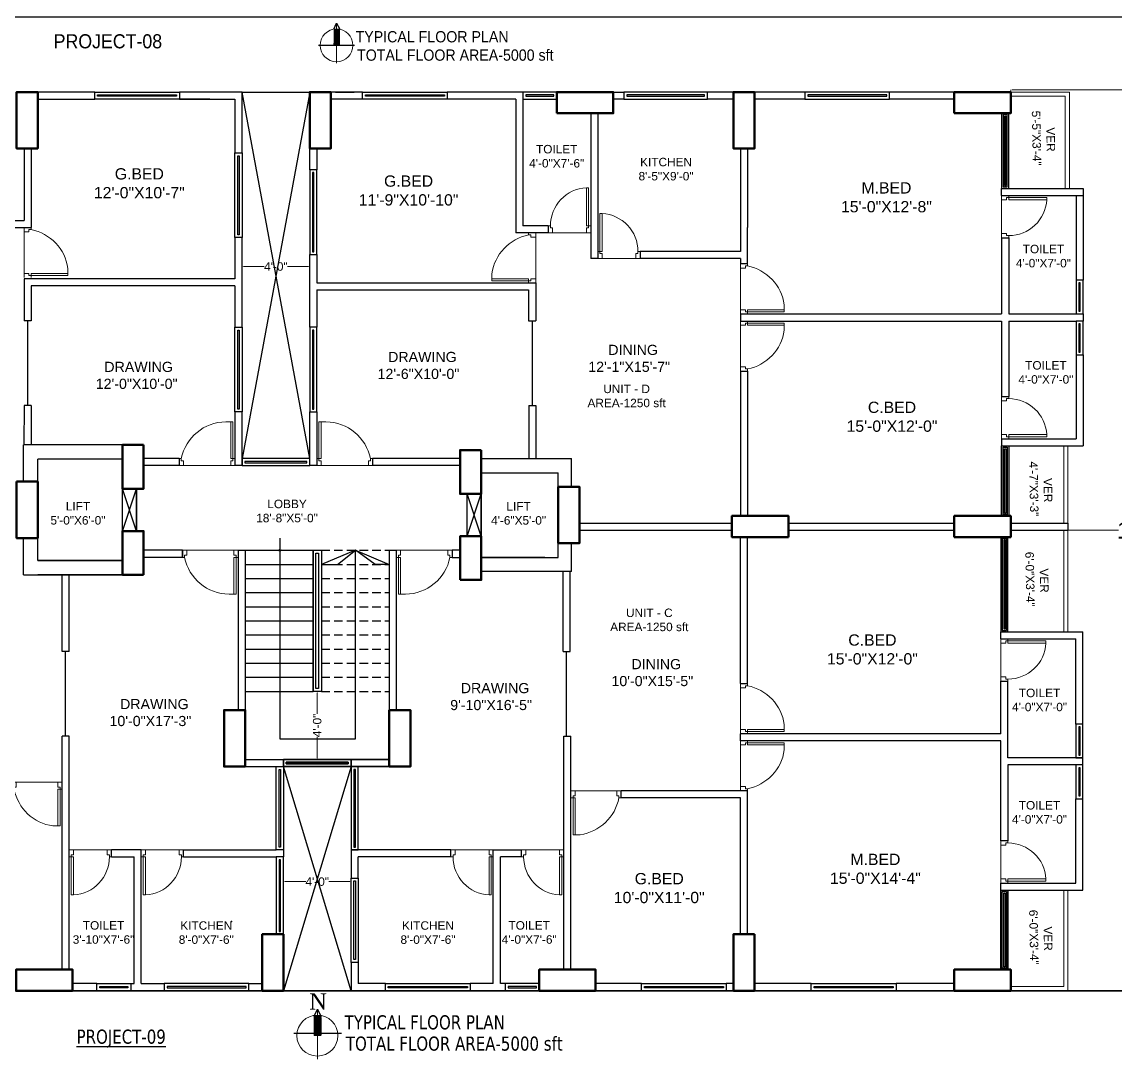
# Model space of a CAD drawing. Header units: inches. Extents: x -3571 to 5466, y -4496 to 5188.
# Drawn here: x 1408 to 2182, y 944 to 1684 of the extents above; entities that cross this region are included whole.
import ezdxf

# ---------------------------------------------------------------- set-up
doc = ezdxf.new("R2010")
doc.units = ezdxf.units.IN
doc.header["$MEASUREMENT"] = 0
doc.linetypes.add('DASHED', pattern=[0.75, 0.5, -0.25])
for name, color, linetype, lineweight in [('COLUMN', 1, 'Continuous', 50), ('DOOR', 13, 'Continuous', 20), ('P.Text', 6, 'Continuous', 5), ('pln-WALL', 7, 'Continuous', 35), ('text', 7, 'Continuous', 5), ('VER', 30, 'Continuous', 15), ('wall', 250, 'Continuous', 30), ('WALL (I)', 7, 'Continuous', 30), ('WALL 0.30', 3, 'Continuous', 30), ('WIN', 132, 'Continuous', 9)]:
    doc.layers.add(name, color=color, linetype=linetype, lineweight=lineweight)
doc.layers.add('Earth road', color=9, linetype='Continuous')
doc.styles.add('1-2', font='arial.ttf')
doc.styles.add('a', font='times.ttf', dxfattribs={"height": 1})
doc.styles.add('arial narrow', font='ARIALN.TTF')
doc.styles.add('DIM', font='arial.ttf', dxfattribs={"width": 0.9, "height": 7})
doc.linetypes.add('ZIGZAG', pattern='A,0.0001,-0.2,[131,ltypeshp.shx,S=0.2,R=0,X=-0.2,Y=0],-0.4,[131,ltypeshp.shx,S=0.2,R=180,X=0.2,Y=0],-0.2', length=0.8001)
doc.dimstyles.new('STANDARD$0', dxfattribs={"dimscale": 0, "dimtxt": 10, "dimasz": 8, "dimexe": 6, "dimexo": 8, "dimgap": 3, "dimtad": 1, "dimdec": 0, "dimzin": 3, "dimdsep": 46, "dimlunit": 4, "dimtxsty": 'DIM', "dimblk": 'DOTSMALL', "dimcen": 0, "dimclrd": 6, "dimclre": 6, "dimclrt": 256, "dimadec": 0, "dimazin": 0, "dimtfac": 1, "dimtdec": 0, "dimtofl": 0, "dimtmove": 2, "dimatfit": 0, "dimldrblk": 'DOTSMALL', "dimfxl": 1, "dimtolj": 1, "dimtzin": 0, "dimarcsym": 0})
pattern_1 = [(135, (25386.87369, -1088.85469), (-0.0674636034, -0.0674636034), [])]

# ---------------------------------------------------------------- blocks, each defined once
blk = doc.blocks.new('d40')
at = {"layer": 'DOOR'}
for p, q in [((66129.59, 28438.54), (66124.59, 28438.54)), ((66128.09, 28412.47), (66128.09, 28438.54)), ((66129.59, 28412.47), (66129.59, 28438.54)), ((66091.59, 28412.47), (66093.09, 28412.47)), ((66093.09, 28410.97), (66094.59, 28410.97)), ((66128.09, 28412.47), (66129.59, 28412.47)), ((66129.59, 28410.97), (66128.09, 28410.97)), ((66131.09, 28412.47), (66129.59, 28412.47)), ((66091.59, 28407.47), (66094.59, 28407.47)), ((66131.09, 28407.47), (66128.09, 28407.47))]:
    blk.add_line(p, q, dxfattribs=at)
for points in [[(66093.09, 28410.97), (66093.09, 28412.47)], [(66094.59, 28407.47), (66094.59, 28410.97)], [(66128.09, 28407.47), (66128.09, 28410.97)], [(66129.59, 28410.97), (66129.59, 28412.47)]]:
    blk.add_lwpolyline(points, dxfattribs=at)
blk.add_arc((66124.92, 28406.07), 32.47, 90.58736, 168.63094, dxfattribs=at)
blk = doc.blocks.new('d 36')
at = {"layer": 'DOOR'}
for p, q in [((114513.84, 20341.86), (114508.84, 20341.86)), ((114512.34, 20315.79), (114512.34, 20341.86)), ((114513.84, 20315.79), (114513.84, 20341.86)), ((114479.84, 20315.79), (114481.34, 20315.79)), ((114512.34, 20315.79), (114513.84, 20315.79)), ((114515.34, 20315.79), (114513.84, 20315.79)), ((114479.84, 20310.79), (114482.84, 20310.79)), ((114481.34, 20314.29), (114482.84, 20314.29)), ((114482.84, 20310.79), (114512.34, 20310.79)), ((114513.84, 20314.29), (114512.34, 20314.29)), ((114515.34, 20310.79), (114512.34, 20310.79))]:
    blk.add_line(p, q, dxfattribs=at)
for points in [[(114481.34, 20314.29), (114481.34, 20315.79)], [(114513.84, 20314.29), (114513.84, 20315.79)], [(114482.84, 20310.79), (114482.84, 20314.29)], [(114512.34, 20310.79), (114512.34, 20314.29)]]:
    blk.add_lwpolyline(points, dxfattribs=at)
blk.add_arc((114513.35, 20309.56), 32.61, 97.94778, 168.98864, dxfattribs=at)
blk = doc.blocks.new('*D68')
at = {"layer": 'Defpoints', "color": 0, "ltscale": 2}
for p in [(1611.64, 1510.92), (1563.64, 1504.16), (1611.64, 1493.73)]:
    blk.add_point(p, dxfattribs=at)
at = {"layer": 'wall', "color": 7, "lineweight": 15, "ltscale": 2}
for p, q in [((1563.64, 1504.16), (1563.64, 1510.92)), ((1564.64, 1510.92), (1579.46, 1510.92)), ((1610.64, 1510.92), (1595.83, 1510.92)), ((1611.64, 1493.73), (1611.64, 1510.92))]:
    blk.add_line(p, q, dxfattribs=at)
at = {"layer": 'wall', "color": 7, "ltscale": 2}
for points in [[(1564.64, 1511.09), (1564.64, 1510.76), (1563.64, 1510.92)], [(1610.64, 1511.09), (1610.64, 1510.76), (1611.64, 1510.92)]]:
    blk.add_solid(points, dxfattribs=at)
at = {"layer": 'wall', "color": 7, "lineweight": 25, "ltscale": 2, "insert": (1587.64, 1510.92), "char_height": 6, "attachment_point": 5, "style": '1-2'}
blk.add_mtext('\\A1;4\'-0"', dxfattribs=at)
blk = doc.blocks.new('*D69')
at = {"layer": 'Defpoints', "color": 0, "ltscale": 2}
for p in [(1616.94, 1209.82), (1616.94, 1161.59), (1616.94, 1161.59)]:
    blk.add_point(p, dxfattribs=at)
at = {"layer": 'wall', "color": 7, "lineweight": 15, "ltscale": 2}
for p, q in [((1616.94, 1209.82), (1616.94, 1209.82)), ((1616.94, 1208.82), (1616.94, 1193.9)), ((1616.94, 1162.59), (1616.94, 1177.52)), ((1616.94, 1161.59), (1616.94, 1161.59))]:
    blk.add_line(p, q, dxfattribs=at)
at = {"layer": 'wall', "color": 7, "ltscale": 2}
for points in [[(1616.78, 1208.82), (1617.11, 1208.82), (1616.94, 1209.82)], [(1616.78, 1162.59), (1617.11, 1162.59), (1616.94, 1161.59)]]:
    blk.add_solid(points, dxfattribs=at)
at = {"layer": 'wall', "color": 7, "lineweight": 25, "ltscale": 2, "insert": (1616.94, 1185.71), "char_height": 6, "attachment_point": 5, "rotation": 90, "style": '1-2'}
blk.add_mtext('\\A1;4\'-0"', dxfattribs=at)
blk = doc.blocks.new('D2')
at = {"layer": 'DOOR', "linetype": 'ByBlock'}
for p, q in [((-5, 0), (-5, -1.5)), ((0, 0), (0, -3)), ((-3.5, -1.5), (-3.5, -3)), ((-31.96, -27), (-31.96, -28.5)), ((-5, -27), (-31.96, -27)), ((-5, -28.5), (-31.96, -28.5)), ((-5, -27), (-5, -28.5)), ((-5, -30), (-5, -28.5)), ((-3.5, -28.5), (-3.5, -27)), ((0, -30), (0, -27))]:
    blk.add_line(p, q, dxfattribs=at)
for points in [[(-3.5, -1.5), (-5, -1.5)], [(0, -3), (-3.5, -3)], [(-3.5, -28.5), (-5, -28.5)], [(0, -27), (-3.5, -27)]]:
    blk.add_lwpolyline(points, dxfattribs=at)
blk.add_arc((-5, -28.5), 27, 90, 176.81526, dxfattribs=at)
blk = doc.blocks.new('DOOOO')
at = {"layer": 'DOOR'}
blk.add_line((103921.78, 4820.01), (103945.78, 4820.01), dxfattribs=at)
at = {"layer": 'DOOR', "rotation": 270}
blk.add_blockref('D2', (103948.78, 4820.01), dxfattribs=at)
blk = doc.blocks.new('*D43')
at = {"layer": 'Defpoints', "color": 0, "ltscale": 2}
for p in [(1592.94, 1075), (1592.94, 1073.93), (1640.94, 1075.64)]:
    blk.add_point(p, dxfattribs=at)
at = {"layer": 'wall', "color": 7, "lineweight": 15, "ltscale": 2}
for p, q in [((1592.94, 1073.93), (1592.94, 1075)), ((1593.94, 1075), (1608.76, 1075)), ((1639.94, 1075), (1625.13, 1075)), ((1640.94, 1075.64), (1640.94, 1075))]:
    blk.add_line(p, q, dxfattribs=at)
at = {"layer": 'wall', "color": 7, "ltscale": 2}
for points in [[(1593.94, 1075.17), (1593.94, 1074.83), (1592.94, 1075)], [(1639.94, 1075.17), (1639.94, 1074.83), (1640.94, 1075)]]:
    blk.add_solid(points, dxfattribs=at)
at = {"layer": 'wall', "color": 7, "lineweight": 25, "ltscale": 2, "insert": (1616.94, 1075), "char_height": 6, "attachment_point": 5, "style": '1-2'}
blk.add_mtext('\\A1;4\'-0"', dxfattribs=at)
blk = doc.blocks.new('*D241')
at = {"layer": 'Defpoints', "color": 0, "ltscale": 2}
for p in [(2108.23, 1634.63), (2417.68, 1636.09), (2417.68, 1633.99)]:
    blk.add_point(p, dxfattribs=at)
at = {"layer": 'wall', "color": 7, "lineweight": 15, "ltscale": 2}
for p, q in [((2108.23, 1634.63), (2108.23, 1636.09)), ((2109.23, 1636.09), (2242.15, 1636.09)), ((2416.68, 1636.09), (2283.76, 1636.09)), ((2417.68, 1633.99), (2417.68, 1636.09))]:
    blk.add_line(p, q, dxfattribs=at)
at = {"layer": 'wall', "color": 7, "ltscale": 2}
for points in [[(2109.23, 1636.26), (2109.23, 1635.92), (2108.23, 1636.09)], [(2416.68, 1636.26), (2416.68, 1635.92), (2417.68, 1636.09)]]:
    blk.add_solid(points, dxfattribs=at)
at = {"layer": 'wall', "color": 7, "lineweight": 25, "ltscale": 2, "insert": (2262.96, 1636.09), "char_height": 12, "attachment_point": 5, "style": '1-2'}
blk.add_mtext('\\A1;25\'-9"', dxfattribs=at)
blk = doc.blocks.new('*D243')
at = {"layer": 'Defpoints', "color": 0, "ltscale": 2}
for p in [(2108.23, 1326.65), (2301.38, 1326.72), (2301.38, 1324.01)]:
    blk.add_point(p, dxfattribs=at)
at = {"layer": 'wall', "color": 7, "lineweight": 15, "ltscale": 2}
for p, q in [((2108.23, 1326.65), (2108.23, 1324.01)), ((2301.38, 1326.72), (2301.38, 1324.01)), ((2109.23, 1324.01), (2184.67, 1324.01)), ((2300.38, 1324.01), (2224.94, 1324.01))]:
    blk.add_line(p, q, dxfattribs=at)
at = {"layer": 'wall', "color": 7, "ltscale": 2}
for points in [[(2109.23, 1324.18), (2109.23, 1323.84), (2108.23, 1324.01)], [(2300.38, 1324.18), (2300.38, 1323.84), (2301.38, 1324.01)]]:
    blk.add_solid(points, dxfattribs=at)
at = {"layer": 'wall', "color": 7, "lineweight": 25, "ltscale": 2, "insert": (2204.81, 1324.01), "char_height": 12, "attachment_point": 5, "style": '1-2'}
blk.add_mtext('\\A1;16\'-1"', dxfattribs=at)

msp = doc.modelspace()

# ---------------------------------------------------------------- hatches: boundary and pattern name
at = {"layer": 'pln-WALL'}
h = msp.add_hatch(dxfattribs=at)
h.set_pattern_fill('ANSI31', color=256, scale=0.763264, angle=810, style=0)
h.set_pattern_definition(pattern_1)
h.paths.add_polyline_path([(1628.8928, 1678.70495), (1628.8928, 1667.72849), (1632.66596, 1667.72849), (1632.66596, 1678.70495)])
h = msp.add_hatch(dxfattribs=at)
h.set_pattern_fill('ANSI31', color=256, scale=0.763264, angle=810, style=0)
h.set_pattern_definition(pattern_1)
h.paths.add_polyline_path([(1628.8928, 1678.70495), (1628.8928, 1667.72849), (1632.66596, 1667.72849), (1632.66596, 1678.70495)])
h = msp.add_hatch(dxfattribs=at)
h.set_pattern_fill('ANSI31', color=256, scale=0.954079, angle=810, style=0)
h.set_pattern_definition([(135, (31312.37658, -2479.8083), (-0.08432950426, -0.08432950426), [])])
h.paths.add_polyline_path([(1614.90046, 979.64126), (1614.90046, 965.92067), (1619.61691, 965.92067), (1619.61691, 979.64126)])

# ---------------------------------------------------------------- linework, layer by layer
at = {"color": 0, "lineweight": 25, "ltscale": 2}
for p, q in [((1643.44067, 1667.71759), (1617.74783, 1667.71759)), ((1643.44067, 1667.71759), (1617.74783, 1667.71759)), ((1459.3019, 1634.61828), (1418.91676, 1634.63739)), ((1563.64169, 1634.63239), (1519.3019, 1634.63129)), ((1563.64169, 1591.49062), (1563.64169, 1634.63239)), ((1649.08641, 1634.62788), (1626.64169, 1634.63739)), ((1629.86169, 1634.63603), (1643.05416, 1634.63166)), ((1762.66423, 1634.63257), (1709.08641, 1634.63304)), ((1911.71598, 1634.63104), (1893.30062, 1634.63161)), ((1962.39117, 1634.62947), (1926.71598, 1634.63058)), ((2068.23145, 1634.63207), (2022.39117, 1634.62501)), ((1418.91676, 1629.63155), (1459.3019, 1629.63155)), ((1540.77457, 1629.63161), (1519.3019, 1629.63167)), ((1519.3019, 1629.63167), (1558.64169, 1629.63155)), ((1540.77457, 1629.63138), (1540.77457, 1629.63202)), ((1558.64169, 1629.63155), (1558.64169, 1591.49062)), ((1649.08641, 1629.63415), (1626.64169, 1629.63519)), ((1757.66469, 1629.63314), (1709.08641, 1629.63304)), ((1757.66469, 1629.63314), (1757.66469, 1534.84021)), ((1762.66423, 1629.63372), (1762.66557, 1539.83772)), ((1911.71598, 1629.63102), (1893.30062, 1629.63146)), ((1962.39117, 1629.62983), (1926.71598, 1629.63067)), ((2068.23145, 1629.62771), (2022.39117, 1629.62947)), ((1810.66469, 1619.63207), (1810.66469, 1516.62855)), ((1815.66469, 1619.63207), (1815.66469, 1516.62855)), ((1409.21669, 1594.63739), (1409.21593, 1543.63232)), ((1414.21675, 1594.63739), (1414.21675, 1538.63482)), ((1611.64169, 1579.49062), (1611.64, 1594.63739)), ((1616.64169, 1594.63739), (1616.64169, 1579.49062)), ((1916.71598, 1594.63739), (1916.71598, 1521.62788)), ((1921.71598, 1594.63739), (1921.71598, 1538.62792)), ((2101.77724, 1566.34423), (2159.4583, 1566.34423)), ((2101.77724, 1561.34423), (2101.77724, 1566.34423)), ((2159.4583, 1566.34423), (2159.4583, 1501.34423)), ((2101.77724, 1561.34423), (2159.4583, 1561.34423)), ((2154.4583, 1561.34423), (2154.4583, 1501.34423)), ((1391.21675, 1543.63232), (1409.21593, 1543.63232)), ((1391.21675, 1538.63232), (1414.21675, 1538.63482)), ((1780.63907, 1534.83772), (1757.63907, 1534.84022)), ((1780.63907, 1539.83772), (1762.63989, 1539.83772)), ((1780.63907, 1539.83783), (1780.63907, 1534.83783)), ((1921.71478, 1512.84325), (1921.71598, 1538.6282)), ((1558.64169, 1531.49062), (1558.64169, 1502.34285)), ((1563.64169, 1467.96648), (1563.64169, 1531.49062)), ((2101.77724, 1531.34423), (2106.77724, 1531.34423)), ((2101.77724, 1531.34423), (2101.77724, 1477.34325)), ((2106.77724, 1531.34423), (2106.77724, 1477.34423)), ((1611.64169, 1467.96648), (1611.64169, 1519.49062)), ((1616.64169, 1519.49062), (1616.64169, 1499.34285)), ((1845.66469, 1521.63475), (1845.66469, 1516.63274)), ((1916.71598, 1521.62788), (1845.66469, 1521.62855)), ((1815.66469, 1516.62832), (1810.66469, 1516.62855)), ((1916.71475, 1516.62426), (1845.66469, 1516.62855)), ((1916.71475, 1516.62426), (1916.71478, 1512.84325)), ((1921.71478, 1512.84325), (1916.71478, 1512.84325)), ((1409.2536, 1502.34285), (1409.2536, 1472.50176)), ((1558.64169, 1502.34285), (1409.2536, 1502.34285)), ((1414.2536, 1497.34285), (1414.2536, 1472.50176)), ((1558.64169, 1497.34285), (1414.2536, 1497.34285)), ((1558.64169, 1497.34285), (1558.64169, 1467.96648)), ((1616.64169, 1499.34285), (1771.71491, 1499.34285)), ((1771.71491, 1499.33772), (1771.71285, 1472.49652)), ((1616.64355, 1494.34285), (1616.64169, 1467.96648)), ((1616.64355, 1494.34285), (1766.71285, 1494.34285)), ((1766.71285, 1494.34285), (1766.71285, 1472.49652)), ((1414.2536, 1472.50176), (1409.2536, 1472.50176)), ((1766.71285, 1472.49652), (1771.71285, 1472.49652)), ((1916.71478, 1477.34325), (2101.77724, 1477.34325)), ((1916.71478, 1477.34325), (1916.71478, 1472.34325)), ((1916.71478, 1472.34325), (2101.77725, 1472.34325)), ((2101.77724, 1472.34325), (2101.77724, 1470.34325)), ((2101.77725, 1472.34325), (2101.77725, 1418.82459)), ((2106.77724, 1477.34423), (2159.4583, 1477.34423)), ((2106.77725, 1472.34423), (2154.4583, 1472.34423)), ((2106.77725, 1472.34423), (2106.77725, 1418.82459)), ((2159.4583, 1477.34423), (2159.4583, 1472.34423)), ((2154.4583, 1448.34423), (2154.4583, 1388.82459)), ((2159.4583, 1448.34423), (2159.4583, 1383.82459)), ((1916.71478, 1436.84325), (1921.71479, 1436.84325)), ((1916.71478, 1436.84325), (1916.71478, 1334.14927)), ((1916.71478, 1436.84325), (1916.71478, 1334.14927)), ((1921.71478, 1436.84325), (1921.71479, 1334.14927)), ((2101.77725, 1418.82459), (2106.77725, 1418.82459)), ((1409.23077, 1412.49703), (1409.20448, 1384.49664)), ((1414.23077, 1412.49703), (1409.23077, 1412.49703)), ((1414.23077, 1412.49703), (1414.20846, 1384.50199)), ((1766.73568, 1412.49005), (1766.75909, 1374.81953)), ((1766.73568, 1412.49005), (1771.73568, 1412.49005)), ((1771.73568, 1412.49005), (1771.75909, 1374.81953)), ((1558.64169, 1407.96648), (1558.64169, 1369.82477)), ((1563.64169, 1369.82477), (1563.64169, 1407.96648)), ((1611.64169, 1369.82477), (1611.64169, 1407.96648)), ((1616.64169, 1407.96648), (1616.64169, 1369.82477)), ((2101.77725, 1388.82459), (2101.77725, 1383.82459)), ((2101.77725, 1388.82459), (2154.4583, 1388.82459)), ((2101.77725, 1383.82459), (2159.4583, 1383.82459)), ((1519.14169, 1374.82477), (1493.91676, 1374.82477)), ((1519.14169, 1374.82477), (1519.14169, 1369.82477)), ((1718.16664, 1374.82477), (1656.14169, 1374.82477)), ((1656.14169, 1374.82477), (1656.14169, 1369.82477)), ((1519.14169, 1369.82477), (1493.91676, 1369.82477)), ((1563.64169, 1369.82477), (1558.64169, 1369.82477)), ((1616.64169, 1369.82477), (1611.64169, 1369.82477)), ((1718.16664, 1369.82477), (1656.14169, 1369.82477)), ((1802.66423, 1329.15067), (1910.71478, 1329.15067)), ((1950.71478, 1329.15067), (2068.23145, 1329.15067)), ((2108.23145, 1329.15317), (2148.77725, 1329.15317)), ((2148.77725, 1329.15317), (2148.77725, 1324.15261)), ((1802.66423, 1324.15067), (1910.71478, 1324.15067)), ((1916.71478, 1215.34704), (1916.71478, 1319.14927)), ((1916.71478, 1215.34704), (1916.71478, 1319.14927)), ((1921.71479, 1215.34704), (1921.71479, 1319.14927)), ((1950.71478, 1324.15067), (2068.23145, 1324.15067)), ((2108.23145, 1324.15045), (2148.77725, 1324.15261)), ((1521.44169, 1309.82477), (1493.91676, 1309.82477)), ((1560.94169, 1309.82477), (1565.94169, 1309.82477)), ((1560.94169, 1309.82477), (1560.94169, 1196.59477)), ((1565.94169, 1309.82477), (1613.94169, 1309.82477)), ((1565.94169, 1309.82477), (1565.94169, 1196.59477)), ((1667.94169, 1309.82477), (1672.94169, 1309.82477)), ((1667.94169, 1309.82477), (1667.94169, 1196.59477)), ((1672.94169, 1309.82477), (1672.94169, 1196.59477)), ((1718.16664, 1309.82477), (1712.44169, 1309.82477)), ((1712.44169, 1309.82477), (1712.44169, 1304.82477)), ((1521.44169, 1304.82477), (1493.91676, 1304.82477)), ((1712.44169, 1304.82477), (1718.16664, 1304.82477)), ((1565.94169, 1299.82477), (1613.94169, 1299.82477)), ((1791.11652, 1238.19696), (1791.11652, 1294.88327)), ((1796.11652, 1238.19696), (1796.11652, 1294.88327)), ((1436.21675, 1238.19696), (1436.21675, 1292.49067)), ((1441.21675, 1238.19696), (1441.21675, 1292.49067)), ((1565.94169, 1289.82477), (1613.94169, 1289.82477)), ((1565.94169, 1279.82477), (1613.94169, 1279.82477)), ((1565.94169, 1269.82477), (1613.94169, 1269.82477)), ((1565.94169, 1259.82477), (1613.94169, 1259.82477)), ((1565.94169, 1249.82477), (1613.94169, 1249.82477)), ((2101.23145, 1247.07198), (2101.23145, 1252.07198)), ((2101.23145, 1252.07198), (2159.41353, 1252.07198)), ((2101.23145, 1247.07198), (2154.41353, 1247.07198)), ((2154.41353, 1186.7191), (2154.41353, 1247.07198)), ((2159.41353, 1186.7191), (2159.41353, 1252.07198)), ((1565.94169, 1239.82477), (1613.94169, 1239.82477)), ((1441.21675, 1238.19696), (1436.21675, 1238.19696)), ((1791.11652, 1238.19696), (1796.11652, 1238.19696)), ((1565.94169, 1229.82477), (1613.94169, 1229.82477)), ((1565.94169, 1219.82477), (1613.94169, 1219.82477)), ((2101.23145, 1179.84704), (2101.23145, 1217.07198)), ((2101.23145, 1217.07198), (2106.23145, 1217.07198)), ((2106.23145, 1162.71887), (2106.23145, 1217.07198)), ((1565.94169, 1209.82477), (1613.94169, 1209.82477)), ((1916.71478, 1215.34704), (1921.71479, 1215.34704)), ((1436.21675, 1094.84746), (1436.21675, 1178.19696)), ((1441.21675, 1178.19696), (1436.21675, 1178.19696)), ((1436.21675, 1094.84746), (1436.21675, 1178.19696)), ((1441.21675, 1094.84735), (1441.21675, 1178.19696)), ((1441.21675, 1094.84735), (1441.21675, 1178.19696)), ((1791.66664, 1178.19696), (1796.66664, 1178.19696)), ((1791.66664, 1094.84735), (1791.66664, 1178.19696)), ((1791.66664, 1178.19696), (1796.66664, 1178.19696)), ((1796.66664, 1094.84746), (1796.66664, 1178.19696)), ((1916.71478, 1174.84704), (1916.71478, 1179.84704)), ((2101.23145, 1179.84704), (1916.71478, 1179.84704)), ((2101.23145, 1174.84704), (1916.71478, 1174.84704)), ((2101.23145, 1103.91206), (2101.23145, 1174.84704)), ((2122.92794, 1162.71887), (2106.23145, 1162.71887)), ((2159.41353, 1162.71887), (2122.92794, 1162.71887)), ((2159.41353, 1157.71887), (2159.41353, 1162.71887)), ((1565.94169, 1161.59477), (1592.94169, 1161.59477)), ((1565.94169, 1156.59477), (1592.94169, 1156.59477)), ((1640.94169, 1161.59477), (1667.94169, 1161.59477)), ((1667.94169, 1161.59477), (1640.94169, 1161.59477)), ((1640.94169, 1156.59477), (1667.94169, 1156.59477)), ((1667.94169, 1156.59477), (1640.94169, 1156.59477)), ((2154.41353, 1157.71887), (2106.23145, 1157.71887)), ((2106.23145, 1157.71887), (2106.23145, 1103.91206)), ((1832.16664, 1134.34704), (1832.16664, 1139.34704)), ((1921.71478, 1139.34704), (1832.16664, 1139.34704)), ((1921.71478, 1037.703), (1921.71478, 1139.34704)), ((1916.71478, 1134.34704), (1832.16664, 1134.34704)), ((1916.71478, 1037.703), (1916.71478, 1134.34704)), ((2154.41353, 1073.91206), (2154.41353, 1133.71887)), ((2159.41353, 1068.91206), (2159.41353, 1133.71887)), ((2106.23145, 1103.91206), (2101.23145, 1103.91206)), ((1436.21675, 1012.69797), (1436.21675, 1094.84746)), ((1441.21675, 1012.69797), (1441.21675, 1094.84735)), ((1471.21703, 1092.55849), (1471.21703, 1097.55639)), ((1492.21703, 1097.55639), (1471.21703, 1097.55639)), ((1471.21703, 1092.55849), (1487.21703, 1092.55809)), ((1487.21703, 1002.69797), (1487.21703, 1092.55809)), ((1492.21703, 1002.69797), (1492.21703, 1097.55537)), ((1522.21703, 1092.55731), (1522.21703, 1097.55639)), ((1522.21703, 1097.55537), (1587.94216, 1097.55224)), ((1522.21703, 1092.55736), (1588.15089, 1092.55584)), ((1592.94154, 1097.56292), (1592.94193, 1092.55739)), ((1640.94139, 1097.55194), (1640.94074, 1077.49065)), ((1711.66636, 1097.55537), (1640.94122, 1097.55186)), ((1711.68443, 1092.55435), (1645.94141, 1092.55578)), ((1711.66636, 1092.55629), (1711.66636, 1097.55537)), ((1741.66636, 1097.55537), (1761.66636, 1097.55639)), ((1741.66636, 1002.69797), (1741.66636, 1097.55537)), ((1746.66636, 1002.69797), (1746.66636, 1092.55809)), ((1761.66636, 1092.55639), (1746.66636, 1092.55753)), ((1761.66636, 1092.55849), (1761.66636, 1097.55639)), ((1791.66664, 1012.69797), (1791.66664, 1094.84735)), ((1796.66664, 1012.69797), (1796.66664, 1094.84746)), ((2101.23145, 1073.91206), (2154.41353, 1073.91206)), ((2101.23145, 1068.91206), (2101.23145, 1073.91206)), ((2101.23145, 1068.91206), (2159.41353, 1068.91206)), ((1592.94199, 1030.69536), (1592.94169, 1030.69536)), ((1640.94139, 1030.69536), (1640.94169, 1030.69536)), ((1640.94169, 1017.76463), (1640.94169, 997.70291)), ((1645.94155, 1017.76463), (1645.94169, 1002.69797)), ((1460.81598, 1002.69861), (1443.63675, 1002.69861)), ((1460.81598, 997.69797), (1460.81598, 1002.69861)), ((1484.81598, 1002.69797), (1487.21703, 1002.69797)), ((1492.21703, 1002.69797), (1508.57922, 1002.69797)), ((1568.57922, 1002.69797), (1577.94169, 1002.69797)), ((1665.30416, 1002.69797), (1645.94169, 1002.69797)), ((1741.66636, 1002.69797), (1725.30416, 1002.69797)), ((1750.16664, 1002.69797), (1746.66636, 1002.69797)), ((1911.73523, 1002.70297), (1906.69595, 1002.70277)), ((1966.96066, 1002.70475), (1926.73523, 1002.70396)), ((2068.23145, 1002.70583), (2026.96066, 1002.70428)), ((1443.63675, 997.69797), (1460.81598, 997.69797)), ((1484.81598, 997.69861), (1508.57922, 997.69797)), ((1568.57922, 997.70209), (1577.94169, 997.70241)), ((1665.30416, 997.70209), (1640.94169, 997.70291)), ((1750.16664, 997.69861), (1725.30416, 997.69797)), ((1911.73523, 997.70268), (1906.69595, 997.70252)), ((1909.71598, 997.70291), (1909.71598, 997.70306)), ((1966.96066, 997.70446), (1926.73523, 997.70316)), ((2068.23145, 997.70291), (2026.96066, 997.67593)), ((1600.37599, 967.60853), (1634.07118, 967.60853))]:
    msp.add_line(p, q, dxfattribs=at)
at = {"color": 3, "linetype": 'ZIGZAG', "lineweight": 25, "ltscale": 8}
for p, q in [((1411.7536, 1472.50176), (1411.73077, 1412.50176)), ((1769.21285, 1472.49652), (1769.23568, 1412.49652)), ((1438.71675, 1178.19696), (1438.71675, 1238.19696)), ((1793.61652, 1178.19696), (1793.61652, 1238.19696))]:
    msp.add_line(p, q, dxfattribs=at)
at = {"color": 1, "lineweight": 25, "ltscale": 2}
for p, q in [((1613.94169, 1309.82477), (1613.94169, 1209.82477)), ((1619.94169, 1309.82477), (1619.94169, 1209.82477))]:
    msp.add_line(p, q, dxfattribs=at)
at = {"color": 0, "linetype": 'DASHED', "ltscale": 12}
for p, q in [((1619.94169, 1309.82477), (1667.94169, 1309.82477)), ((1619.94169, 1299.82477), (1667.94169, 1299.82477)), ((1619.94169, 1289.82477), (1667.94169, 1289.82477)), ((1619.94169, 1279.82477), (1667.94169, 1279.82477)), ((1619.94169, 1269.82477), (1667.94169, 1269.82477)), ((1619.94169, 1259.82477), (1667.94169, 1259.82477)), ((1619.94169, 1249.82477), (1667.94169, 1249.82477)), ((1619.94169, 1239.82477), (1667.94169, 1239.82477)), ((1619.94169, 1229.82477), (1667.94169, 1229.82477)), ((1619.94169, 1219.82477), (1667.94169, 1219.82477)), ((1619.94169, 1209.82477), (1667.94169, 1209.82477))]:
    msp.add_line(p, q, dxfattribs=at)
at = {"color": 0, "lineweight": 30, "ltscale": 2}
msp.add_line((1645.94187, 1077.48912), (1645.94141, 1092.55578), dxfattribs=at)
at = {"color": 0, "lineweight": 25, "ltscale": 2}
for points in [[(882.93868, 1687.89038), (2414.74858, 1687.89038), (2428.30084, 1438.67453), (2290.54303, 1410.99947), (2327.78191, 1098.9555), (2298.86703, 1098.23105), (2311.45936, 997.56797), (1010.54259, 997.56798), (1070.48167, 1259.76613), (825.7232, 1290.46344), (882.93868, 1687.89038)], [(1826.66423, 1634.62869), (1834.24886, 1634.63573), (1834.24886, 1629.63557), (1826.66423, 1629.63557)], [(2311.45936, 997.56797), (2392.02192, 257.11901), (891.46679, 342.1008), (914.18838, 461.31222), (943.99781, 660.92184), (961.66913, 778.07343), (1010.54259, 997.56798), (2311.45936, 997.56797)]]:
    msp.add_lwpolyline(points, dxfattribs=at)
for points in [[(1521.44169, 1304.82477), (1521.44169, 1304.82477), (1521.44169, 1309.82477), (1521.44169, 1309.82477)], [(1846.69595, 1002.70277), (1814.16664, 1002.70277), (1814.16664, 997.69797), (1846.69595, 997.69797)]]:
    msp.add_lwpolyline(points, close=True, dxfattribs=at)
at = {"color": 1, "lineweight": 25, "ltscale": 2}
for points in [[(1613.94169, 1309.82477), (1619.94169, 1309.82477), (1619.94169, 1209.82477), (1613.94169, 1209.82477)], [(1615.94169, 1307.82477), (1617.94169, 1307.82477), (1617.94169, 1211.82477), (1615.94169, 1211.82477)]]:
    msp.add_lwpolyline(points, close=True, dxfattribs=at)
at = {"color": 0, "lineweight": 25, "ltscale": 2}
msp.add_circle((1590.44169, 1309.82477), 0.65487, dxfattribs=at)
at = {"color": 0, "lineweight": 25}
msp.add_point((1556.23257, 1046.73339), dxfattribs=at)
at = {"layer": 'COLUMN'}
for points in [[(1418.91676, 1634.63739), (1403.91676, 1634.63739), (1403.91676, 1594.63739), (1418.91676, 1594.63739)], [(1626.64, 1634.63739), (1611.64, 1634.63739), (1611.64, 1594.63739), (1626.64, 1594.63739)], [(1786.66423, 1619.63195), (1786.66423, 1634.63195), (1826.66423, 1634.63195), (1826.66423, 1619.63195)], [(1926.71598, 1634.63739), (1911.71598, 1634.63739), (1911.71598, 1594.63739), (1926.71598, 1594.63739)], [(2068.23145, 1619.63207), (2068.23145, 1634.63207), (2108.23145, 1634.63207), (2108.23145, 1619.63207)], [(1493.91676, 1384.49664), (1478.91676, 1384.49664), (1478.91676, 1353.49664), (1493.91676, 1353.49664)], [(1733.16664, 1380.82847), (1718.16664, 1380.82847), (1718.16664, 1349.82847), (1733.16664, 1349.82847)], [(1403.91676, 1358.49664), (1418.91676, 1358.49664), (1418.91676, 1318.49664), (1403.91676, 1318.49664)], [(1787.66423, 1354.83031), (1802.66423, 1354.83031), (1802.66423, 1314.83031), (1787.66423, 1314.83031)], [(1950.71478, 1319.14927), (1950.71478, 1334.14927), (1910.71478, 1334.14927), (1910.71478, 1319.14927)], [(2068.23145, 1319.15317), (2068.23145, 1334.15317), (2108.23145, 1334.15317), (2108.23145, 1319.15317)], [(1493.91676, 1292.49664), (1478.91676, 1292.49664), (1478.91676, 1323.49664), (1493.91676, 1323.49664)], [(1718.16664, 1288.82847), (1733.16664, 1288.82847), (1733.16664, 1319.82847), (1718.16664, 1319.82847)], [(1565.94169, 1156.59477), (1550.94169, 1156.59477), (1550.94169, 1196.59477), (1565.94169, 1196.59477)], [(1667.94169, 1156.59477), (1682.94169, 1156.59477), (1682.94169, 1196.59477), (1667.94169, 1196.59477)], [(1577.94169, 997.69797), (1592.94169, 997.69797), (1592.94169, 1037.69797), (1577.94169, 1037.69797)], [(1926.73523, 1037.703), (1911.73523, 1037.703), (1911.73523, 997.703), (1926.73523, 997.703)], [(1443.63675, 997.69797), (1443.63675, 1012.69797), (1403.63675, 1012.69797), (1403.63675, 997.69797)], [(1774.16664, 997.69797), (1774.16664, 1012.69797), (1814.16664, 1012.69797), (1814.16664, 997.69797)], [(2068.23145, 997.70291), (2068.23145, 1012.70291), (2108.23145, 1012.70291), (2108.23145, 997.70291)]]:
    msp.add_lwpolyline(points, close=True, dxfattribs=at)
at = {"layer": 'DOOR'}
for p, q in [((1555.64169, 1369.82477), (1522.14169, 1369.82477)), ((1619.64169, 1369.82477), (1653.14169, 1369.82477)), ((1622.86169, 1369.82477), (1656.36169, 1369.82477)), ((1656.36169, 1369.82477), (1622.86169, 1369.82477)), ((1656.36169, 1369.82477), (1622.86169, 1369.82477)), ((1557.94169, 1309.82477), (1524.44169, 1309.82477)), ((1524.44169, 1309.82477), (1557.94169, 1309.82477)), ((1524.44169, 1309.82477), (1557.94169, 1309.82477)), ((1557.94169, 1309.82477), (1524.44169, 1309.82477)), ((1675.94169, 1309.82477), (1709.44169, 1309.82477)), ((1709.44169, 1309.82477), (1675.94169, 1309.82477)), ((1709.44169, 1309.82477), (1675.94169, 1309.82477)), ((1675.94169, 1309.82477), (1709.44169, 1309.82477))]:
    msp.add_line(p, q, dxfattribs=at)
at = {"layer": 'P.Text', "lineweight": 30, "ltscale": 15}
for p, q in [((1478.91676, 1384.49664), (1408.91676, 1384.49664)), ((1408.91676, 1358.49664), (1408.91676, 1384.49664)), ((1478.91676, 1384.49664), (1409.46688, 1384.49664)), ((1478.91676, 1384.49664), (1418.91676, 1384.49664)), ((1478.91676, 1384.49664), (1441.91676, 1384.49664)), ((1478.91676, 1374.49664), (1418.91676, 1374.49664)), ((1418.91676, 1358.49664), (1418.91676, 1374.49664)), ((1733.16664, 1374.82477), (1797.11652, 1374.82477)), ((1797.11652, 1354.83031), (1797.11652, 1374.82477)), ((1733.16664, 1364.82477), (1787.66664, 1364.82477)), ((1787.66664, 1354.83031), (1787.66664, 1364.82477)), ((1408.91676, 1292.49664), (1408.91676, 1318.49664)), ((1418.91676, 1302.49664), (1418.91676, 1318.49664)), ((1733.16664, 1316.82477), (1733.16664, 1316.83216)), ((1787.66664, 1304.83585), (1787.66664, 1314.83031)), ((1797.11652, 1304.83585), (1797.11652, 1314.83031)), ((1418.91676, 1302.49664), (1478.91676, 1302.49664)), ((1478.91676, 1302.49664), (1418.91676, 1302.49664)), ((1778.16664, 1304.83585), (1733.16664, 1304.83585)), ((1733.16664, 1304.83585), (1787.66664, 1304.83585)), ((1797.11652, 1294.88327), (1797.11652, 1304.99317)), ((1797.11652, 1294.88327), (1733.16664, 1294.88327)), ((1408.91676, 1292.49664), (1478.91676, 1292.49664)), ((1478.91676, 1292.49664), (1418.91676, 1292.49664)), ((1478.91676, 1292.49664), (1418.91676, 1292.49664))]:
    msp.add_line(p, q, dxfattribs=at)
at = {"layer": 'text', "lineweight": 20}
for p, q in [((1630.59425, 1683.54662), (1630.59425, 1655.073)), ((1630.59425, 1683.54662), (1630.59425, 1655.073)), ((1617.02728, 984.69334), (1617.02728, 949.10131))]:
    msp.add_line(p, q, dxfattribs=at)
for points in [[(1628.86471, 1678.69406), (1632.63787, 1678.69406), (1632.63787, 1667.71759), (1628.86471, 1667.71759)], [(1628.86471, 1678.69406), (1632.63787, 1678.69406), (1632.63787, 1667.71759), (1628.86471, 1667.71759)], [(1614.86536, 979.62764), (1619.58181, 979.62764), (1619.58181, 965.90705), (1614.86536, 965.90705)]]:
    msp.add_lwpolyline(points, close=True, dxfattribs=at)
for centre, radius in [((1630.59425, 1667.71759), 11.60688), ((1630.59425, 1667.71759), 11.60688), ((1617.02728, 965.90705), 14.5086)]:
    msp.add_circle(centre, radius, dxfattribs=at)
at = {"layer": 'VER', "lineweight": 18}
for p, q in [((2149.77724, 1634.62889), (2108.23145, 1634.62815)), ((2149.77724, 1634.62889), (2149.77724, 1566.34423)), ((2146.77724, 1631.62815), (2108.23145, 1631.62908)), ((2146.77724, 1631.62815), (2146.77724, 1566.34423)), ((2146.77724, 1631.62815), (2146.77724, 1566.34423)), ((2145.77725, 1383.82459), (2145.77725, 1329.15317)), ((2148.77725, 1383.82459), (2148.77725, 1329.15317)), ((2145.77724, 1252.07198), (2145.77725, 1324.15245)), ((2148.77724, 1252.07198), (2148.77724, 1324.15261)), ((2145.77725, 1000.70301), (2145.77725, 1068.91206)), ((2145.77725, 1000.70301), (2145.77725, 1068.91206)), ((2148.77725, 997.70219), (2148.77725, 1068.91206)), ((2145.77725, 1000.70301), (2108.23145, 1000.70181)), ((2148.77725, 997.70219), (2108.23145, 997.70299))]:
    msp.add_line(p, q, dxfattribs=at)
at = {"layer": 'wall', "color": 0, "ltscale": 85}
for p, q in [((1628.72788, 1679.17343), (1630.59425, 1683.54662)), ((1628.72788, 1679.17343), (1630.59425, 1683.54662)), ((1630.59425, 1683.54662), (1632.83334, 1679.10645)), ((1630.59425, 1683.54662), (1632.83334, 1679.10645)), ((1614.86536, 979.62764), (1617.02728, 984.69334)), ((1617.02728, 984.69334), (1619.58181, 979.62764))]:
    msp.add_line(p, q, dxfattribs=at)
at = {"layer": 'wall', "color": 5, "ltscale": 85}
for p, q in [((1611.64169, 1374.82477), (1563.64169, 1634.63239)), ((1611.64169, 1634.63029), (1563.64169, 1374.82477)), ((1563.64169, 1634.63029), (1611.64169, 1634.63029)), ((1478.91676, 1323.49664), (1478.91676, 1353.49664)), ((1478.91676, 1323.49664), (1488.91676, 1353.49664)), ((1488.91676, 1323.49664), (1478.91676, 1353.49664)), ((1488.91676, 1323.49664), (1488.91676, 1353.49664)), ((1723.16664, 1319.82847), (1723.16664, 1349.82847)), ((1723.16664, 1319.82847), (1733.16664, 1349.82847)), ((1733.16664, 1319.82847), (1723.16664, 1349.82847)), ((1733.16664, 1319.82847), (1733.16664, 1349.82847)), ((1640.94169, 1156.59462), (1592.94169, 997.69797)), ((1640.94136, 997.70291), (1592.94182, 1156.59632)), ((1592.94169, 997.70291), (1640.94169, 997.70291)), ((1640.94169, 997.70291), (1592.94169, 997.70291)), ((1640.94169, 997.70291), (1592.94169, 997.70291)), ((1592.94169, 997.70291), (1640.94169, 997.70291))]:
    msp.add_line(p, q, dxfattribs=at)
for points in [[(1519.3019, 1634.63167), (1519.3019, 1629.63167), (1459.3019, 1629.63167), (1459.3019, 1634.63167)], [(1709.08641, 1634.63304), (1709.08641, 1629.63304), (1649.08641, 1629.63304), (1649.08641, 1634.63304)], [(1762.66423, 1629.63257), (1786.66423, 1629.63257), (1786.66423, 1634.63257), (1762.66423, 1634.63257)], [(1834.24886, 1634.63557), (1834.24886, 1629.63557), (1893.30062, 1629.63146), (1893.30062, 1634.63146)], [(1962.39117, 1634.62947), (1962.39117, 1629.62947), (2022.39117, 1629.62947), (2022.39117, 1634.62947)], [(1517.3019, 1632.63167), (1517.3019, 1631.63167), (1461.3019, 1631.63167), (1461.3019, 1632.63167)], [(1707.08641, 1632.63304), (1707.08641, 1631.63304), (1651.08641, 1631.63304), (1651.08641, 1632.63304)], [(1764.66423, 1631.63257), (1784.66423, 1631.63257), (1784.66423, 1632.63257), (1764.66423, 1632.63257)], [(1836.24886, 1632.63557), (1836.24886, 1631.63557), (1891.30062, 1631.63146), (1891.30062, 1632.63146)], [(1964.39117, 1632.62947), (1964.39117, 1631.62947), (2020.39117, 1631.62947), (2020.39117, 1632.62947)], [(2101.77724, 1566.34423), (2106.77724, 1566.34423), (2106.77724, 1619.63207), (2101.77724, 1619.63207)], [(2102.77724, 1567.34423), (2105.77724, 1567.34423), (2105.77724, 1618.63207), (2102.77724, 1618.63207)], [(2103.77724, 1568.34423), (2104.77724, 1568.34423), (2104.77724, 1617.63207), (2103.77724, 1617.63207)], [(1558.64169, 1591.49062), (1563.64169, 1591.49062), (1563.64169, 1531.49062), (1558.64169, 1531.49062)], [(1560.64169, 1589.49062), (1561.64169, 1589.49062), (1561.64169, 1533.49062), (1560.64169, 1533.49062)], [(1616.64169, 1579.49062), (1611.64169, 1579.49062), (1611.64169, 1519.49062), (1616.64169, 1519.49062)], [(1614.64169, 1577.49062), (1613.64169, 1577.49062), (1613.64169, 1521.49062), (1614.64169, 1521.49062)], [(2159.4583, 1477.34423), (2159.4583, 1501.34423), (2154.4583, 1501.34423), (2154.4583, 1477.34423)], [(2157.4583, 1479.34423), (2157.4583, 1499.34423), (2156.4583, 1499.34423), (2156.4583, 1479.34423)], [(2159.4583, 1448.34423), (2159.4583, 1472.34423), (2154.4583, 1472.34423), (2154.4583, 1448.34423)], [(1558.64169, 1467.96648), (1563.64169, 1467.96648), (1563.64169, 1407.96648), (1558.64169, 1407.96648)], [(1560.64169, 1465.96648), (1561.64169, 1465.96648), (1561.64169, 1409.96648), (1560.64169, 1409.96648)], [(1616.64169, 1467.96648), (1611.64169, 1467.96648), (1611.64169, 1407.96648), (1616.64169, 1407.96648)], [(1614.64169, 1465.96648), (1613.64169, 1465.96648), (1613.64169, 1409.96648), (1614.64169, 1409.96648)], [(2157.4583, 1450.34423), (2157.4583, 1470.34423), (2156.4583, 1470.34423), (2156.4583, 1450.34423)], [(2101.77725, 1383.82459), (2106.77725, 1383.82459), (2106.77725, 1334.15317), (2101.77725, 1334.15317)], [(2102.77725, 1382.82459), (2105.77725, 1382.82459), (2105.77725, 1335.15317), (2102.77725, 1335.15317)], [(2103.77725, 1381.82459), (2104.77725, 1381.82459), (2104.77725, 1336.15317), (2103.77725, 1336.15317)], [(1563.64169, 1369.82477), (1611.64169, 1369.82477), (1611.64169, 1374.82477), (1563.64169, 1374.82477)], [(1565.64169, 1371.82477), (1609.64169, 1371.82477), (1609.64169, 1372.82477), (1565.64169, 1372.82477)], [(1478.91676, 1353.49664), (1488.91676, 1353.49664), (1488.91676, 1323.49664), (1478.91676, 1323.49664)], [(1723.16664, 1349.82847), (1733.16664, 1349.82847), (1733.16664, 1319.82847), (1723.16664, 1319.82847)], [(2101.23145, 1252.07198), (2106.23145, 1252.07198), (2106.23145, 1319.15317), (2101.23145, 1319.15317)], [(2102.23145, 1253.07198), (2105.23145, 1253.07198), (2105.23145, 1318.15317), (2102.23145, 1318.15317)], [(2103.23145, 1254.07198), (2104.23145, 1254.07198), (2104.23145, 1317.15317), (2103.23145, 1317.15317)], [(2159.41353, 1162.7191), (2159.41353, 1186.7191), (2154.41353, 1186.7191), (2154.41353, 1162.7191)], [(2157.41353, 1164.7191), (2157.41353, 1184.7191), (2156.41353, 1184.7191), (2156.41353, 1164.7191)], [(1592.94216, 1097.55194), (1587.94216, 1097.55194), (1587.94223, 1156.59477), (1592.94223, 1156.59477)], [(1590.94217, 1099.55194), (1589.94217, 1099.55194), (1589.94222, 1154.59477), (1590.94222, 1154.59477)], [(1592.94169, 1156.59477), (1640.94169, 1156.59477), (1640.94169, 1161.59477), (1592.94169, 1161.59477)], [(1640.94169, 1156.59477), (1592.94169, 1156.59477), (1592.94169, 1161.59477), (1640.94169, 1161.59477)], [(1594.94169, 1158.59477), (1638.94169, 1158.59477), (1638.94169, 1159.59477), (1594.94169, 1159.59477)], [(1638.94169, 1158.59477), (1594.94169, 1158.59477), (1594.94169, 1159.59477), (1638.94169, 1159.59477)], [(1640.94122, 1097.55194), (1645.94122, 1097.55194), (1645.94197, 1156.59477), (1640.94197, 1156.59477)], [(1642.94122, 1099.55194), (1643.94122, 1099.55194), (1643.94198, 1154.59477), (1642.94198, 1154.59477)], [(2159.41353, 1133.71887), (2159.41353, 1157.71887), (2154.41353, 1157.71887), (2154.41353, 1133.71887)], [(2157.41353, 1135.71887), (2157.41353, 1155.71887), (2156.41353, 1155.71887), (2156.41353, 1135.71887)], [(1587.94197, 1037.69797), (1592.94197, 1037.69797), (1592.94193, 1092.55739), (1587.94158, 1092.55586)], [(1589.94196, 1039.69797), (1590.94198, 1039.69797), (1590.94192, 1090.55678), (1589.94159, 1090.55647)], [(1645.94155, 1017.76463), (1640.94155, 1017.76463), (1640.94153, 1077.49065), (1645.94187, 1077.48912)], [(1643.94156, 1019.76463), (1642.94155, 1019.76463), (1642.94153, 1075.49004), (1643.94186, 1075.48973)], [(2101.23145, 1068.91206), (2106.23145, 1068.91206), (2106.23145, 1012.70291), (2101.23145, 1012.70291)], [(2102.23145, 1067.91206), (2105.23145, 1067.91206), (2105.23145, 1013.70291), (2102.23145, 1013.70291)], [(2103.23145, 1066.91206), (2104.23145, 1066.91206), (2104.23145, 1014.70291), (2103.23145, 1014.70291)], [(1484.81598, 997.69861), (1460.81598, 997.69861), (1460.81598, 1002.69861), (1484.81598, 1002.69861)], [(1482.81598, 999.69861), (1462.81598, 999.69861), (1462.81598, 1000.69861), (1482.81598, 1000.69861)], [(1568.57922, 997.69797), (1568.57922, 1002.69797), (1508.57922, 1002.69797), (1508.57922, 997.69797)], [(1566.57922, 999.69797), (1566.57922, 1000.69797), (1510.57922, 1000.69797), (1510.57922, 999.69797)], [(1665.30416, 997.69797), (1665.30416, 1002.69797), (1725.30416, 1002.69797), (1725.30416, 997.69797)], [(1667.30416, 999.69797), (1667.30416, 1000.69797), (1723.30416, 1000.69797), (1723.30416, 999.69797)], [(1750.16664, 997.69861), (1774.16664, 997.69861), (1774.16664, 1002.69861), (1750.16664, 1002.69861)], [(1752.16664, 999.69861), (1772.16664, 999.69861), (1772.16664, 1000.69861), (1752.16664, 1000.69861)], [(1846.69595, 997.70277), (1846.69595, 1002.70277), (1906.69595, 1002.70277), (1906.69595, 997.70277)], [(1848.69595, 999.70277), (1848.69595, 1000.70277), (1904.69595, 1000.70277), (1904.69595, 999.70277)], [(1966.96066, 997.70484), (1966.96066, 1002.70484), (2026.96066, 1002.70484), (2026.96066, 997.70484)], [(1968.96066, 999.70484), (1968.96066, 1000.70484), (2024.96066, 1000.70484), (2024.96066, 999.70484)]]:
    msp.add_lwpolyline(points, close=True, dxfattribs=at)
msp.add_lwpolyline([(1590.44169, 1318.3209), (1590.44169, 1176.25615), (1643.94169, 1176.25615), (1643.94169, 1309.82477), (1619.94169, 1299.82477), (1631.3485, 1299.82477), (1643.94169, 1309.82477), (1667.94169, 1299.82477), (1657.87668, 1299.82477), (1643.94169, 1309.82477)], dxfattribs=at)

# ---------------------------------------------------------------- block references
at = {"layer": 'wall', "color": 0, "xscale": -1}
msp.add_blockref('DOOOO', (105729.41461, -3285.16758), dxfattribs=at)
at = {"layer": 'wall', "color": 0}
for p, rotation in [((-2718.22806, 105480.11977), 270), ((-2718.77385, 105165.84751), 270), ((105660.44189, 5917.56067), 180), ((105710.44189, 5917.56169), 180)]:
    msp.add_blockref('DOOOO', p, dxfattribs=dict(at, rotation=rotation))
msp.add_blockref('DOOOO', (-102103.11084, -3303.37675), dxfattribs=at)
at = {"layer": 'wall', "color": 0, "xscale": -1}
for p, rotation in [((-2718.22805, -102529.95094), 270), ((-2718.77385, -102844.86347), 270), ((-102477.5585, 5917.56169), 180), ((-102426.5585, 5917.56067), 180)]:
    msp.add_blockref('DOOOO', p, dxfattribs=dict(at, rotation=rotation))
at = {"layer": 'WALL 0.30'}
msp.add_blockref('d40', (-64572.44547, -27037.64858), dxfattribs=at)
at = {"layer": 'WALL 0.30', "xscale": -1}
msp.add_blockref('d40', (67747.72886, -27037.64858), dxfattribs=at)
at = {"layer": 'WALL 0.30', "xscale": -1, "rotation": 180}
msp.add_blockref('d40', (-64570.14547, 29717.29812), dxfattribs=at)
at = {"layer": 'WALL 0.30', "rotation": 180}
msp.add_blockref('d40', (67804.02886, 29717.29812), dxfattribs=at)
at = {"layer": 'WIN', "color": 4}
for p, rotation in [((-18901.57583, 116018.47385), 270), ((-18394.07779, 115992.68235), 270), ((-18394.0778, 115695.18614), 270), ((116312.00573, 21450.13962), 180)]:
    msp.add_blockref('d 36', p, dxfattribs=dict(at, rotation=rotation))
at = {"layer": 'WIN', "color": 4, "xscale": -1}
for p, rotation in [((22082.50749, 116014.67682), 90), ((-18394.07779, -113042.99584), 270), ((-18394.0778, -113340.49206), 270), ((-113079.12235, 21456.34842), 180)]:
    msp.add_blockref('d 36', p, dxfattribs=dict(at, rotation=rotation))

# ---------------------------------------------------------------- texts
at = {"layer": 'Earth road', "attachment_point": 2, "style": 'DIM'}
for s, insert, char_height, width in [('{\\C0;PROJECT-08}', (1468.63394, 1675.60051), 10, 351.32625), ('{\\C0;PROJECT-08}', (1468.63394, 1675.60051), 10, 351.32625), ('{\\C0;TYPICAL FLOOR PLAN}', (1698.28842, 1677.823), 8, 281.061), ('{\\C0;TYPICAL FLOOR PLAN}', (1698.28842, 1677.823), 8, 281.061), ('{\\C0;TOTAL FLOOR AREA-5000 sft}', (1714.73259, 1664.81861), 8, 281.061), ('{\\C0;TOTAL FLOOR AREA-5000 sft}', (1714.73259, 1664.81861), 8, 281.061), ('{\\fTahoma|b0|i0|c0|p34;\\C0;TYPICAL FLOOR PLAN}', (1693.07574, 980.30506), 10, 351.32625), ('{\\fTahoma|b0|i0|c0|p34;\\L\\C0;PROJECT-09}', (1478.07033, 970.14456), 10, 351.32625), ('{\\fTahoma|b0|i0|c0|p34;\\C0;TOTAL FLOOR AREA-5000 sft}', (1714.03935, 965.23102), 10, 351.32625)]:
    msp.add_mtext(s, dxfattribs=dict(at, insert=insert, char_height=char_height, width=width))
at = {"layer": 'text', "color": 0, "lineweight": 20, "insert": (1611.24236, 995.79107), "char_height": 11.44895, "attachment_point": 1, "style": 'a'}
msp.add_mtext('N', dxfattribs=at)
at = {"layer": 'WALL (I)', "lineweight": 30, "char_height": 6, "attachment_point": 2, "rotation": 271.10909949, "style": 'arial narrow'}
for s, insert in [('{\\fArial|b0|i0|c0|p34; VER\\P5\'-5"X3\'-4"}', (2139.54701, 1602.19859)), ('{\\fArial|b0|i0|c0|p34; VER\\P4\'-7"X3\'-3"}', (2137.59774, 1353.63136)), ('{\\fArial|b0|i0|c0|p34; VER\\P6\'-0"X3\'-4"}', (2134.9109, 1289.5647)), ('{\\fArial|b0|i0|c0|p34; VER\\P6\'-0"X3\'-4"}', (2137.63824, 1035.83451))]:
    msp.add_mtext(s, dxfattribs=dict(at, insert=insert))
at = {"layer": 'WALL (I)', "lineweight": 30}
for s, insert, char_height, width, attachment_point, style in [('{\\fArial|b0|i0|c0|p34;TOILET\\P4\'-0"X7\'-6"}', (1786.58953, 1581.05566), 6, 43.0809128, 8, 'arial narrow'), ('{\\fArial|b0|i0|c0|p34;KITCHEN\\P8\'-5"X9\'-0"}', (1864.04747, 1587.99412), 6, 43.0809128, 2, 'arial narrow'), ('{\\fArial|b0|i0|c0|p34;TOILET\\P4\'-0"X7\'-0"}', (2131.38746, 1510.27493), 6, 43.0809128, 8, 'arial narrow'), ('{\\fArial|b0|i0|c0|p34;  DRAWING \\P12\'-6"X10\'-0"}', (1688.64815, 1431.16852), 7.2, 170.269554, 8, 'arial narrow'), ('{\\fArial|b0|i0|c0|p34;  DINING\\P12\'-1"X15\'-7"}', (1837.92585, 1436.18009), 7.2, 170.269554, 8, 'arial narrow'), ('{\\fArial|b0|i0|c0|p34; DRAWING \\P12\'-0"X10\'-0"}', (1489.00909, 1424.13546), 7.2, 170.269554, 8, 'arial narrow'), ('{\\fArial|b0|i0|c0|p34;TOILET\\P4\'-0"X7\'-0"}', (2133.1372, 1427.86198), 6, 43.0809128, 8, 'arial narrow'), ('{\\fArial|b0|i0|c0|p34;LIFT\\P5\'-0"X6\'-0"}', (1447.43764, 1327.99126), 6, 43.0809128, 8, 'arial narrow'), ('{\\fArial|b0|i0|c0|p34;LOBBY\\P18\'-8"X5\'-0"}', (1595.54325, 1329.6131), 6, 43.0809128, 8, 'a'), ('{\\fArial|b0|i0|c0|p34;LIFT\\P4\'-6"X5\'-0"}', (1759.57539, 1327.95078), 6, 43.0809128, 8, 'arial narrow'), ('{\\fArial|b0|i0|c0|p34;  DINING\\P10\'-0"X15\'-5"}', (1854.32376, 1213.45925), 7.2, 170.269554, 8, 'arial narrow'), ('{\\fArial|b0|i0|c0|p34;  DRAWING \\P9\'-10"X16\'-5"}', (1740.11969, 1196.47132), 7.2, 170.269554, 8, 'arial narrow'), ('{\\fArial|b0|i0|c0|p34;TOILET\\P4\'-0"X7\'-0"}', (2128.62614, 1195.674), 6, 43.0809128, 8, 'arial narrow'), ('{\\fArial|b0|i0|c0|p34;  DRAWING \\P10\'-0"X17\'-3"}', (1498.76369, 1185.15051), 7.2, 170.269554, 8, 'arial narrow'), ('{\\fArial|b0|i0|c0|p34;TOILET\\P4\'-0"X7\'-0"}', (2128.59755, 1116.04232), 6, 43.0809128, 8, 'arial narrow'), ('{\\fArial|b0|i0|c0|p34;TOILET\\P3\'-10"X7\'-6"}', (1465.54579, 1030.9008), 6, 43.0809128, 8, 'arial narrow'), ('{\\fArial|b0|i0|c0|p34;KITCHEN\\P8\'-0"X7\'-6"}', (1538.31704, 1046.90302), 6, 43.0809128, 2, 'arial narrow'), ('{\\fArial|b0|i0|c0|p34;KITCHEN\\P8\'-0"X7\'-6"}', (1695.40198, 1046.90302), 6, 43.0809128, 2, 'arial narrow'), ('{\\fArial|b0|i0|c0|p34;TOILET\\P4\'-0"X7\'-6"}', (1767.07999, 1030.9008), 6, 43.0809128, 8, 'arial narrow')]:
    msp.add_mtext(s, dxfattribs=dict(at, insert=insert, char_height=char_height, width=width, attachment_point=attachment_point, style=style))
at = {"layer": 'WALL (I)', "lineweight": 30, "char_height": 8, "attachment_point": 2, "style": 'arial narrow'}
for s, insert in [('{\\fArial|b0|i0|c0|p34;G.BED\\P12\'-0"X10\'-7"}', (1490.91217, 1580.63983)), ('{\\fArial|b0|i0|c0|p34;G.BED\\P11\'-9"X10\'-10"}', (1681.65588, 1575.52691)), ('{\\fArial|b0|i0|c0|p34;M.BED\\P15\'-0"X12\'-8"}', (2020.18034, 1570.70152)), ('{\\fArial|b0|i0|c0|p34;C.BED\\P15\'-0"X12\'-0"}', (2024.10476, 1415.17868)), ('{\\fArial|b0|i0|c0|p34;C.BED\\P15\'-0"X12\'-0"}', (2010.23022, 1250.24743)), ('{\\fArial|b0|i0|c0|p34;M.BED\\P15\'-0"X14\'-4"}', (2012.35437, 1094.77746)), ('{\\fArial|b0|i0|c0|p34;G.BED\\P10\'-0"X11\'-0"}', (1859.21993, 1081.11283))]:
    msp.add_mtext(s, dxfattribs=dict(at, insert=insert))
at = {"layer": 'WALL (I)', "color": 1, "lineweight": 30, "char_height": 6, "width": 108.3753098, "attachment_point": 8, "style": 'arial narrow'}
for s, insert in [('{\\fArial|b0|i0|c0|p34;UNIT - D\\PAREA-1250 sft}', (1836.10649, 1411.162)), ('{\\fArial|b0|i0|c0|p34;UNIT - C\\PAREA-1250 sft}', (1852.19801, 1252.44241))]:
    msp.add_mtext(s, dxfattribs=dict(at, insert=insert))

# ---------------------------------------------------------------- dimensions: what is measured, and where the dimension line sits
at = {"layer": 'wall', "color": 0, "lineweight": 25, "ltscale": 2}
for base, p1, p2, override, picture, middle in [((2417.67946, 1636.0905), (2108.23145, 1634.63207), (2417.67946, 1633.9937), {"dimscale": 1, "dimtxt": 12, "dimasz": 1, "dimexe": 0, "dimexo": 0, "dimgap": 0.09, "dimtad": 0, "dimtxsty": '1-2', "dimclrd": 7, "dimclre": 7, "dimclrt": 7, "dimatfit": 3, "dimlwd": 15, "dimlwe": 15}, '*D241', (2262.95545, 1636.0905)), ((1611.64169, 1510.92291), (1563.64169, 1504.16053), (1611.64169, 1493.72855), {"dimscale": 1, "dimtxt": 6, "dimasz": 1, "dimexe": 0, "dimexo": 0, "dimgap": 0.09, "dimtad": 0, "dimtxsty": '1-2', "dimclrd": 7, "dimclre": 7, "dimclrt": 7, "dimatfit": 3, "dimlwd": 15, "dimlwe": 15}, '*D68', (1587.64169, 1510.92291)), ((2301.38125, 1324.0085), (2108.23145, 1326.65317), (2301.38125, 1326.7154), {"dimscale": 1, "dimtxt": 12, "dimasz": 1, "dimexe": 0, "dimexo": 0, "dimgap": 0.09, "dimtad": 0, "dimtxsty": '1-2', "dimclrd": 7, "dimclre": 7, "dimclrt": 7, "dimatfit": 3, "dimlwd": 15, "dimlwe": 15}, '*D243', (2204.80635, 1324.0085))]:
    dim = msp.add_linear_dim(base=base, p1=p1, p2=p2, dimstyle='STANDARD$0', override=override, dxfattribs=at)
    dim.commit()
    dim.dimension.update_dxf_attribs({"geometry": picture, "text_midpoint": middle})
for base, p1, p2, angle, picture, middle in [((1616.94169, 1161.59477), (1616.94169, 1209.82477), (1616.94169, 1161.59477), 90, '*D69', (1616.94169, 1185.70977)), ((1592.9415, 1075.00146), (1640.94135, 1075.63669), (1592.9415, 1073.93063), 180, '*D43', (1616.94142, 1075.00146))]:
    dim = msp.add_linear_dim(base=base, p1=p1, p2=p2, angle=angle, dimstyle='STANDARD$0', override={"dimscale": 1, "dimtxt": 6, "dimasz": 1, "dimexe": 0, "dimexo": 0, "dimgap": 0.09, "dimtad": 0, "dimtxsty": '1-2', "dimclrd": 7, "dimclre": 7, "dimclrt": 7, "dimatfit": 3, "dimlwd": 15, "dimlwe": 15}, dxfattribs=at)
    dim.commit()
    dim.dimension.update_dxf_attribs({"geometry": picture, "text_midpoint": middle})

doc.saveas('drawing.dxf')
